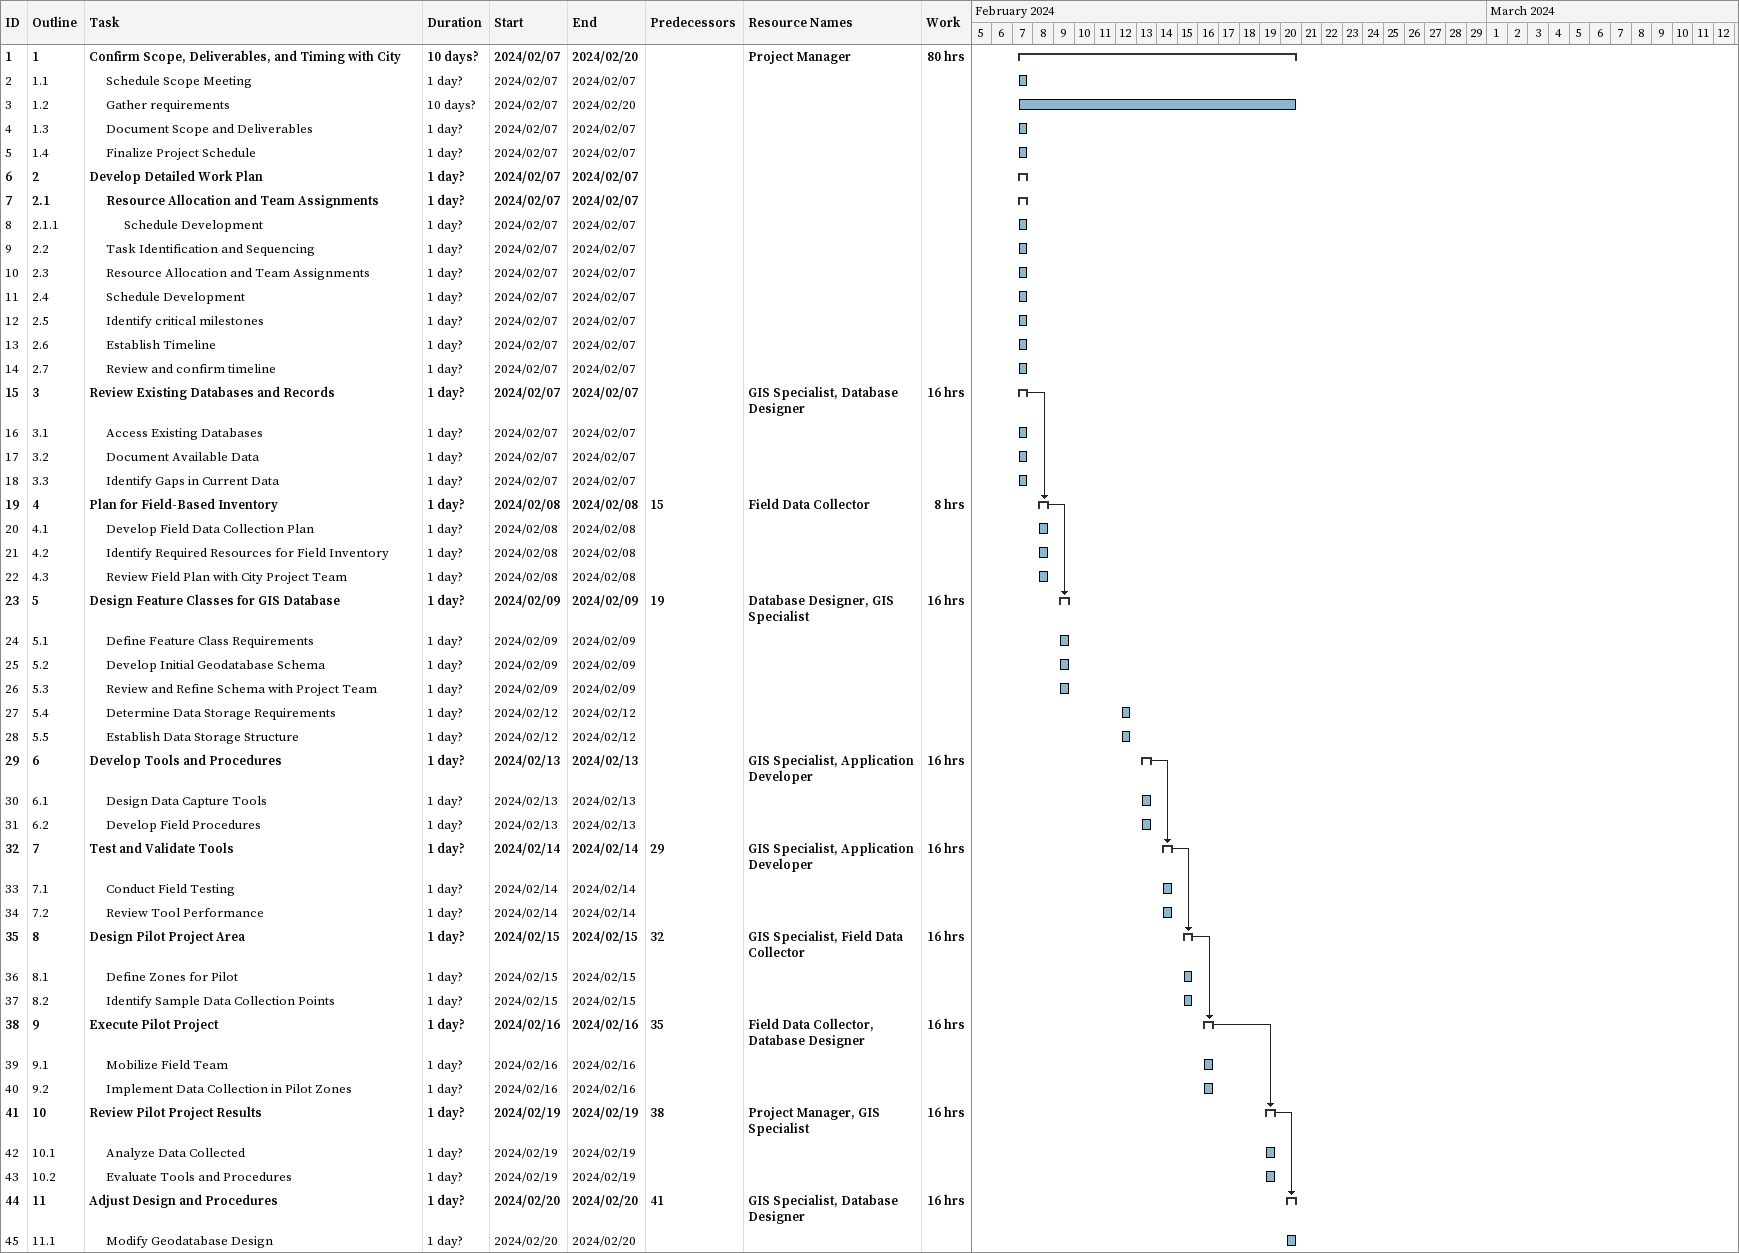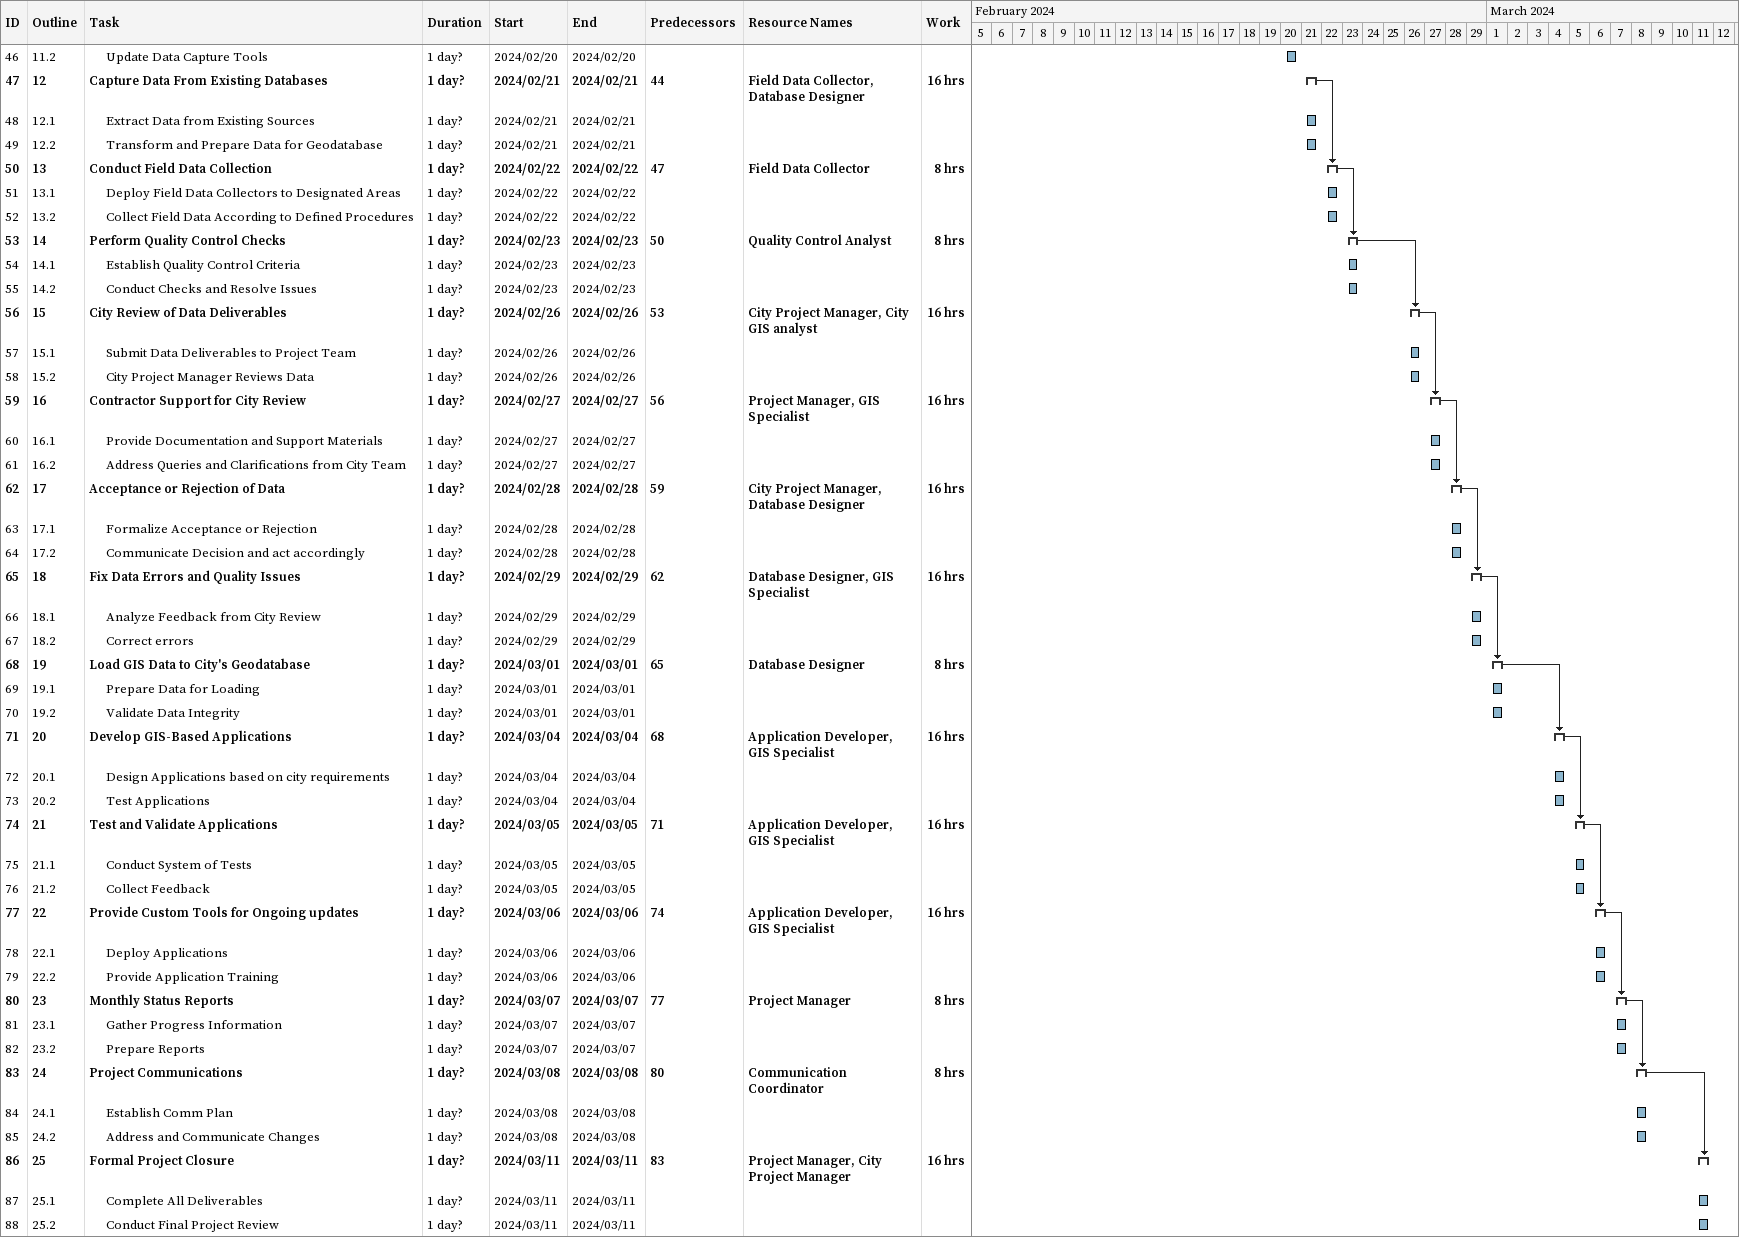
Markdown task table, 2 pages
| ID | WBS | Task | Duration | Start | Finish | Predecessors | Resources | Work (h) |
|---|---|---|---|---|---|---|---|---|
| 1 | 1 | **Confirm Scope, Deliverables, and Timing with City** | 10d? | 2024-02-07 | 2024-02-20 |  | Project Manager | 80 |
| 2 | 1.1 | Schedule Scope Meeting | 1d? | 2024-02-07 | 2024-02-07 |  |  |  |
| 3 | 1.2 | Gather requirements | 10d? | 2024-02-07 | 2024-02-20 |  |  |  |
| 4 | 1.3 | Document Scope and Deliverables | 1d? | 2024-02-07 | 2024-02-07 |  |  |  |
| 5 | 1.4 | Finalize Project Schedule | 1d? | 2024-02-07 | 2024-02-07 |  |  |  |
| 6 | 2 | **Develop Detailed Work Plan** | 1d? | 2024-02-07 | 2024-02-07 |  |  |  |
| 7 | 2.1 | **Resource Allocation and Team Assignments** | 1d? | 2024-02-07 | 2024-02-07 |  |  |  |
| 8 | 2.1.1 | Schedule Development | 1d? | 2024-02-07 | 2024-02-07 |  |  |  |
| 9 | 2.2 | Task Identification and Sequencing | 1d? | 2024-02-07 | 2024-02-07 |  |  |  |
| 10 | 2.3 | Resource Allocation and Team Assignments | 1d? | 2024-02-07 | 2024-02-07 |  |  |  |
| 11 | 2.4 | Schedule Development | 1d? | 2024-02-07 | 2024-02-07 |  |  |  |
| 12 | 2.5 | Identify critical milestones | 1d? | 2024-02-07 | 2024-02-07 |  |  |  |
| 13 | 2.6 | Establish Timeline | 1d? | 2024-02-07 | 2024-02-07 |  |  |  |
| 14 | 2.7 | Review and confirm timeline | 1d? | 2024-02-07 | 2024-02-07 |  |  |  |
| 15 | 3 | **Review Existing Databases and Records** | 1d? | 2024-02-07 | 2024-02-07 |  | GIS Specialist, Database Designer | 16 |
| 16 | 3.1 | Access Existing Databases | 1d? | 2024-02-07 | 2024-02-07 |  |  |  |
| 17 | 3.2 | Document Available Data | 1d? | 2024-02-07 | 2024-02-07 |  |  |  |
| 18 | 3.3 | Identify Gaps in Current Data | 1d? | 2024-02-07 | 2024-02-07 |  |  |  |
| 19 | 4 | **Plan for Field-Based Inventory** | 1d? | 2024-02-08 | 2024-02-08 | 15 | Field Data Collector | 8 |
| 20 | 4.1 | Develop Field Data Collection Plan | 1d? | 2024-02-08 | 2024-02-08 |  |  |  |
| 21 | 4.2 | Identify Required Resources for Field Inventory | 1d? | 2024-02-08 | 2024-02-08 |  |  |  |
| 22 | 4.3 | Review Field Plan with City Project Team | 1d? | 2024-02-08 | 2024-02-08 |  |  |  |
| 23 | 5 | **Design Feature Classes for GIS Database** | 1d? | 2024-02-09 | 2024-02-09 | 19 | Database Designer, GIS Specialist | 16 |
| 24 | 5.1 | Define Feature Class Requirements | 1d? | 2024-02-09 | 2024-02-09 |  |  |  |
| 25 | 5.2 | Develop Initial Geodatabase Schema | 1d? | 2024-02-09 | 2024-02-09 |  |  |  |
| 26 | 5.3 | Review and Refine Schema with Project Team | 1d? | 2024-02-09 | 2024-02-09 |  |  |  |
| 27 | 5.4 | Determine Data Storage Requirements | 1d? | 2024-02-12 | 2024-02-12 |  |  |  |
| 28 | 5.5 | Establish Data Storage Structure | 1d? | 2024-02-12 | 2024-02-12 |  |  |  |
| 29 | 6 | **Develop Tools and Procedures** | 1d? | 2024-02-13 | 2024-02-13 |  | GIS Specialist, Application Developer | 16 |
| 30 | 6.1 | Design Data Capture Tools | 1d? | 2024-02-13 | 2024-02-13 |  |  |  |
| 31 | 6.2 | Develop Field Procedures | 1d? | 2024-02-13 | 2024-02-13 |  |  |  |
| 32 | 7 | **Test and Validate Tools** | 1d? | 2024-02-14 | 2024-02-14 | 29 | GIS Specialist, Application Developer | 16 |
| 33 | 7.1 | Conduct Field Testing | 1d? | 2024-02-14 | 2024-02-14 |  |  |  |
| 34 | 7.2 | Review Tool Performance | 1d? | 2024-02-14 | 2024-02-14 |  |  |  |
| 35 | 8 | **Design Pilot Project Area** | 1d? | 2024-02-15 | 2024-02-15 | 32 | GIS Specialist, Field Data Collector | 16 |
| 36 | 8.1 | Define Zones for Pilot | 1d? | 2024-02-15 | 2024-02-15 |  |  |  |
| 37 | 8.2 | Identify Sample Data Collection Points | 1d? | 2024-02-15 | 2024-02-15 |  |  |  |
| 38 | 9 | **Execute Pilot Project** | 1d? | 2024-02-16 | 2024-02-16 | 35 | Field Data Collector, Database Designer | 16 |
| 39 | 9.1 | Mobilize Field Team | 1d? | 2024-02-16 | 2024-02-16 |  |  |  |
| 40 | 9.2 | Implement Data Collection in Pilot Zones | 1d? | 2024-02-16 | 2024-02-16 |  |  |  |
| 41 | 10 | **Review Pilot Project Results** | 1d? | 2024-02-19 | 2024-02-19 | 38 | Project Manager, GIS Specialist | 16 |
| 42 | 10.1 | Analyze Data Collected | 1d? | 2024-02-19 | 2024-02-19 |  |  |  |
| 43 | 10.2 | Evaluate Tools and Procedures | 1d? | 2024-02-19 | 2024-02-19 |  |  |  |
| 44 | 11 | **Adjust Design and Procedures** | 1d? | 2024-02-20 | 2024-02-20 | 41 | GIS Specialist, Database Designer | 16 |
| 45 | 11.1 | Modify Geodatabase Design | 1d? | 2024-02-20 | 2024-02-20 |  |  |  |
| 46 | 11.2 | Update Data Capture Tools | 1d? | 2024-02-20 | 2024-02-20 |  |  |  |
| 47 | 12 | **Capture Data From Existing Databases** | 1d? | 2024-02-21 | 2024-02-21 | 44 | Field Data Collector, Database Designer | 16 |
| 48 | 12.1 | Extract Data from Existing Sources | 1d? | 2024-02-21 | 2024-02-21 |  |  |  |
| 49 | 12.2 | Transform and Prepare Data for Geodatabase | 1d? | 2024-02-21 | 2024-02-21 |  |  |  |
| 50 | 13 | **Conduct Field Data Collection** | 1d? | 2024-02-22 | 2024-02-22 | 47 | Field Data Collector | 8 |
| 51 | 13.1 | Deploy Field Data Collectors to Designated Areas | 1d? | 2024-02-22 | 2024-02-22 |  |  |  |
| 52 | 13.2 | Collect Field Data According to Defined Procedures | 1d? | 2024-02-22 | 2024-02-22 |  |  |  |
| 53 | 14 | **Perform Quality Control Checks** | 1d? | 2024-02-23 | 2024-02-23 | 50 | Quality Control Analyst | 8 |
| 54 | 14.1 | Establish Quality Control Criteria | 1d? | 2024-02-23 | 2024-02-23 |  |  |  |
| 55 | 14.2 | Conduct Checks and Resolve Issues | 1d? | 2024-02-23 | 2024-02-23 |  |  |  |
| 56 | 15 | **City Review of Data Deliverables** | 1d? | 2024-02-26 | 2024-02-26 | 53 | City Project Manager, City GIS analyst | 16 |
| 57 | 15.1 | Submit Data Deliverables to Project Team | 1d? | 2024-02-26 | 2024-02-26 |  |  |  |
| 58 | 15.2 | City Project Manager Reviews Data | 1d? | 2024-02-26 | 2024-02-26 |  |  |  |
| 59 | 16 | **Contractor Support for City Review** | 1d? | 2024-02-27 | 2024-02-27 | 56 | Project Manager, GIS Specialist | 16 |
| 60 | 16.1 | Provide Documentation and Support Materials | 1d? | 2024-02-27 | 2024-02-27 |  |  |  |
| 61 | 16.2 | Address Queries and Clarifications from City Team | 1d? | 2024-02-27 | 2024-02-27 |  |  |  |
| 62 | 17 | **Acceptance or Rejection of Data** | 1d? | 2024-02-28 | 2024-02-28 | 59 | City Project Manager, Database Designer | 16 |
| 63 | 17.1 | Formalize Acceptance or Rejection | 1d? | 2024-02-28 | 2024-02-28 |  |  |  |
| 64 | 17.2 | Communicate Decision and act accordingly | 1d? | 2024-02-28 | 2024-02-28 |  |  |  |
| 65 | 18 | **Fix Data Errors and Quality Issues** | 1d? | 2024-02-29 | 2024-02-29 | 62 | Database Designer, GIS Specialist | 16 |
| 66 | 18.1 | Analyze Feedback from City Review | 1d? | 2024-02-29 | 2024-02-29 |  |  |  |
| 67 | 18.2 | Correct errors | 1d? | 2024-02-29 | 2024-02-29 |  |  |  |
| 68 | 19 | **Load GIS Data to City's Geodatabase** | 1d? | 2024-03-01 | 2024-03-01 | 65 | Database Designer | 8 |
| 69 | 19.1 | Prepare Data for Loading | 1d? | 2024-03-01 | 2024-03-01 |  |  |  |
| 70 | 19.2 | Validate Data Integrity | 1d? | 2024-03-01 | 2024-03-01 |  |  |  |
| 71 | 20 | **Develop GIS-Based Applications** | 1d? | 2024-03-04 | 2024-03-04 | 68 | Application Developer, GIS Specialist | 16 |
| 72 | 20.1 | Design Applications based on city requirements | 1d? | 2024-03-04 | 2024-03-04 |  |  |  |
| 73 | 20.2 | Test Applications | 1d? | 2024-03-04 | 2024-03-04 |  |  |  |
| 74 | 21 | **Test and Validate Applications** | 1d? | 2024-03-05 | 2024-03-05 | 71 | Application Developer, GIS Specialist | 16 |
| 75 | 21.1 | Conduct System of Tests | 1d? | 2024-03-05 | 2024-03-05 |  |  |  |
| 76 | 21.2 | Collect Feedback | 1d? | 2024-03-05 | 2024-03-05 |  |  |  |
| 77 | 22 | **Provide Custom Tools for Ongoing updates** | 1d? | 2024-03-06 | 2024-03-06 | 74 | Application Developer, GIS Specialist | 16 |
| 78 | 22.1 | Deploy Applications | 1d? | 2024-03-06 | 2024-03-06 |  |  |  |
| 79 | 22.2 | Provide Application Training | 1d? | 2024-03-06 | 2024-03-06 |  |  |  |
| 80 | 23 | **Monthly Status Reports** | 1d? | 2024-03-07 | 2024-03-07 | 77 | Project Manager | 8 |
| 81 | 23.1 | Gather Progress Information | 1d? | 2024-03-07 | 2024-03-07 |  |  |  |
| 82 | 23.2 | Prepare Reports | 1d? | 2024-03-07 | 2024-03-07 |  |  |  |
| 83 | 24 | **Project Communications** | 1d? | 2024-03-08 | 2024-03-08 | 80 | Communication Coordinator | 8 |
| 84 | 24.1 | Establish Comm Plan | 1d? | 2024-03-08 | 2024-03-08 |  |  |  |
| 85 | 24.2 | Address and Communicate Changes | 1d? | 2024-03-08 | 2024-03-08 |  |  |  |
| 86 | 25 | **Formal Project Closure** | 1d? | 2024-03-11 | 2024-03-11 | 83 | Project Manager, City Project Manager | 16 |
| 87 | 25.1 | Complete All Deliverables | 1d? | 2024-03-11 | 2024-03-11 |  |  |  |
| 88 | 25.2 | Conduct Final Project Review | 1d? | 2024-03-11 | 2024-03-11 |  |  |  |
